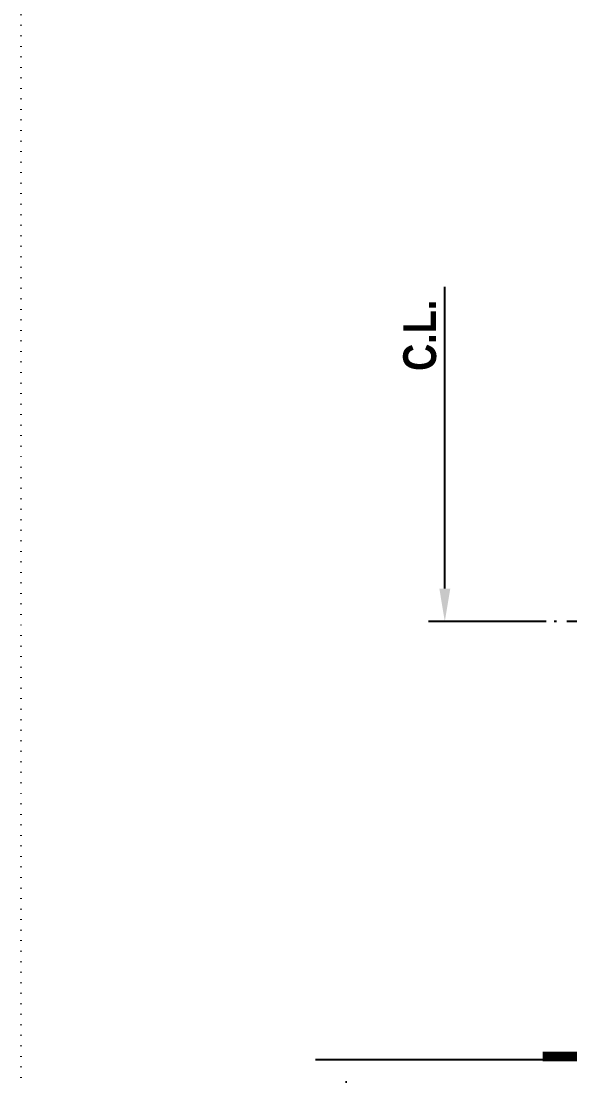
# Model space of a CAD drawing. Header units: millimetres. Extents: x -17234 to -8874, y -2869 to 1211.
# Drawn here: x -17234.3 to -17150.8, y -643.8 to -483 of the extents above; entities that cross this region are included whole.
import ezdxf

# ---------------------------------------------------------------- set-up
doc = ezdxf.new("R2010")
doc.units = ezdxf.units.MM
for name, pattern in [('ACAD_ISO07W100', [3, 0, -3]), ('CENTER', [50.8, 31.75, -6.35, 6.35, -6.35]), ('DASHED', [19.05, 12.7, -6.35])]:
    doc.linetypes.add(name, pattern=pattern)
doc.layers.get('Defpoints').update_dxf_attribs({"linetype": 'ACAD_ISO07W100', "true_color": 0x105689})
for name, color, linetype in [('By Others', 9, 'Continuous'), ('Centerline', 6, 'CENTER'), ('Dim', 5, 'Continuous'), ('Gasket Silicone', 20, 'Continuous')]:
    doc.layers.add(name, color=color, linetype=linetype)
doc.styles.add('TXT', font='techb___.ttf')
doc.dimstyles.new('ISO-25', dxfattribs={"dimtxt": 2.5, "dimasz": 2.5, "dimexe": 1.25, "dimexo": 0.625, "dimtad": 1, "dimtxsty": 'TXT', "dimcen": 2.5, "dimclrd": 5, "dimclre": 5, "dimclrt": 2, "dimadec": 0, "dimazin": 0, "dimtfac": 1, "dimtmove": 0, "dimatfit": 3, "dimfxl": 1, "dimarcsym": 0})

# ---------------------------------------------------------------- blocks, each defined once
blk = doc.blocks.new('*D5')
at = {"layer": 'Defpoints', "color": 0, "ltscale": 0.5, "transparency": 16777216}
for p in [(-17169.84, -487.24), (-17153.17, -487.24), (-17153.17, -574.24)]:
    blk.add_point(p, dxfattribs=at)
at = {"layer": 'Dim', "color": 5, "lineweight": -2, "ltscale": 0.5, "transparency": 16777216}
for p, q in [((-17169.84, -569.24), (-17169.84, -523.37)), ((-17154.42, -574.24), (-17172.34, -574.24))]:
    blk.add_line(p, q, dxfattribs=at)
at = {"layer": 'Dim', "color": 5, "ltscale": 0.5, "transparency": 16777216}
blk.add_solid([(-17170.67, -569.24), (-17169, -569.24), (-17169.84, -574.24)], dxfattribs=at)
at = {"layer": 'Dim', "color": 2, "ltscale": 0.5, "transparency": 16777216, "insert": (-17173.63, -530.74), "char_height": 5, "attachment_point": 5, "rotation": 90, "style": 'TXT'}
blk.add_mtext('C.L.', dxfattribs=at)

msp = doc.modelspace()

# ---------------------------------------------------------------- hatches: boundary and pattern name
at = {"layer": 'By Others'}
h = msp.add_hatch(dxfattribs=at)
h.set_pattern_fill('AR-CONC', color=256, scale=0.25)
h.set_pattern_definition([(50, (-2280, -507.83), (45.54617, -3.98477), [4.7625, -52.3875]), (355, (-2280, -507.83), (-8.81086, 47.76421), [3.81, -41.91015]), (100.45144, (-2276.204, -508.164), (36.73531, 43.77944), [4.0475, -44.52256]), (46.1842, (-2280, -495.13), (67.76976, -10.51058), [7.14375, -78.58125]), (96.63556, (-2274.35, -496.01), (59.35103, 61.85653), [6.07126, -66.7839]), (351.18415, (-2280, -495.13), (59.35103, 61.85653), [5.715, -62.86493]), (21, (-2273.65, -498.307), (37.9036, -25.5663), [4.7625, -52.3875]), (326, (-2273.65, -498.307), (15.4505, 46.04699), [3.81, -41.91]), (71.45144, (-2270.49, -500.437), (53.3541, 20.48069), [4.0475, -44.52248]), (37.5, (-2280, -507.832), (0.77215, 21.13876), [0, -41.402, 0, -42.545, 0, -42.06875]), (7.5, (-2280, -507.832), (16.704916, 25.045144), [0, -24.257, 0, -40.4495, 0, -16.03375]), (327.5, (-2294.16, -507.832), (33.897649, -1.432186), [0, -15.875, 0, -49.53, 0, -65.7225]), (317.5, (-2300.51, -507.832), (37.032295, 6.35662), [0, -20.6375, 0, -32.893, 0, -46.6725])])
h.paths.add_polyline_path([(-17189.534, -740.153), (-16899.128, -740.153), (-16899.128, -640.914), (-17189.534, -640.914)])

# ---------------------------------------------------------------- linework, layer by layer
at = {"ltscale": 0.5}
msp.add_lwpolyline([(-16899.128, -640.914), (-17189.534, -640.914)], dxfattribs=at)
at = {"layer": 'Centerline', "ltscale": 0.25}
msp.add_lwpolyline([(-16990.918, -574.239), (-17153.168, -574.239)], dxfattribs=at)
at = {"layer": 'Defpoints', "color": 1, "ltscale": 0.5}
msp.add_lwpolyline([(-17234.331, -319.239), (-16854.331, -319.239), (-16854.331, -829.239), (-17234.331, -829.239), (-17234.331, -319.239)], dxfattribs=at)
at = {"layer": 'Gasket Silicone', "linetype": 'DASHED', "ltscale": 0.5, "const_width": 1.5}
msp.add_lwpolyline([(-17120.434, -640.414), (-17154.961, -640.414)], dxfattribs=at)

# ---------------------------------------------------------------- dimensions: what is measured, and where the dimension line sits
at = {"layer": 'Dim', "ltscale": 0.5}
dim = msp.add_linear_dim(base=(-17169.836, -487.239), p1=(-17153.168, -574.239), p2=(-17153.168, -487.239), angle=90, text='C.L.', dimstyle='ISO-25', override={"dimscale": 2, "dimpost": '\\X', "dimse2": 1, "dimsd2": 1}, dxfattribs=at)
dim.commit()
dim.dimension.update_dxf_attribs({"geometry": '*D5', "text_midpoint": (-17173.634, -530.739)})

doc.saveas('drawing.dxf')
